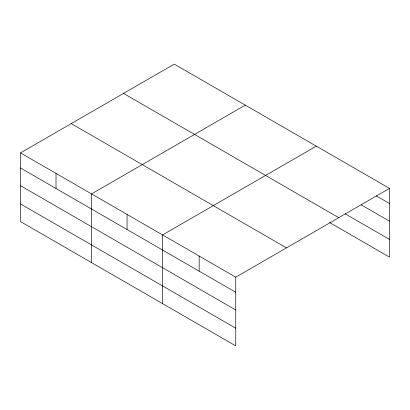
<?xml version="1.0" encoding="UTF-8"?>
<svg xmlns="http://www.w3.org/2000/svg" width="410" height="410" viewBox="0 0 410 410"><rect width="100%" height="100%" fill="white"/><g stroke="black" fill="none" stroke-linecap="round" stroke-linejoin="round"><path stroke-width="0.61" d="M235.75 309.965L235.75 277.17L20.5 152.899L20.5 221.6L235.75 345.871L235.75 309.965L20.5 185.694M20.5 152.899L174.25 64.129L389.5 188.4L389.5 257.101L329.619 222.533M245.282 105.139L91.532 193.909L91.532 262.61M316.315 146.15L162.565 234.92L162.565 303.615M235.75 277.17L389.5 188.4M376.195 195.831L389.5 203.514M361.225 204.872L389.5 221.2M345.148 213.81L389.5 239.419M123.512 93.424L338.762 217.695M71.237 123.605L286.487 247.876M20.5 168.008L235.75 292.284M20.5 203.913L235.75 328.184M199.157 256.045L199.157 271.154M127.049 214.415L127.049 229.523M56.016 173.404L56.016 188.513"/></g></svg>
